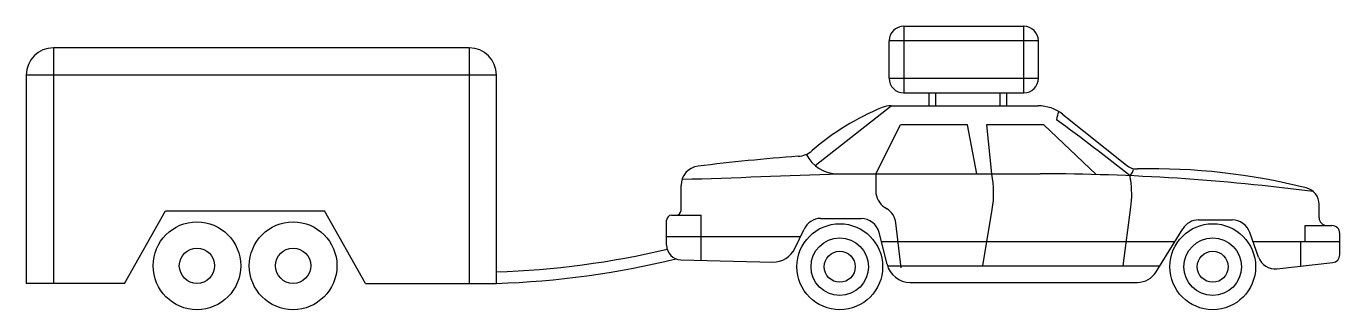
# Model space of a CAD drawing. Extents: x -402 to 0, y 0 to 87.
import ezdxf

# ---------------------------------------------------------------- set-up
doc = ezdxf.new("R2010")
doc.units = 0
doc.layers.add('LAYER01', color=7, linetype='CONTINUOUS')

msp = doc.modelspace()

# ---------------------------------------------------------------- linework, layer by layer
at = {"layer": 'LAYER01', "color": 7, "linetype": 'CONTINUOUS'}
for p, q in [((-133.53, 86.61), (-96.75, 86.61)), ((-133.53, 86.61), (-133.53, 66.26)), ((-96.75, 66.26), (-96.75, 86.61)), ((-92.29, 82.15), (-138, 82.15)), ((-138, 70.72), (-138, 82.15)), ((-92.29, 70.72), (-92.29, 82.15)), ((-393.93, 80.03), (-393.93, 8.03)), ((-266.59, 80.03), (-393.93, 80.03)), ((-266.59, 80.03), (-266.59, 8.03)), ((-402.26, 71.7), (-402.26, 8.03)), ((-258.26, 71.7), (-402.26, 71.7)), ((-258.26, 8.03), (-258.26, 71.7)), ((-138, 70.72), (-92.29, 70.72)), ((-133.53, 66.26), (-96.75, 66.26)), ((-125.74, 62.31), (-125.74, 66.26)), ((-123.69, 62.31), (-123.69, 66.26)), ((-104.02, 62.31), (-104.02, 66.26)), ((-101.98, 62.31), (-101.98, 66.26)), ((-160.68, 44.06), (-137.35, 62.31)), ((-137.35, 62.31), (-92.33, 62.31)), ((-142.1, 41.52), (-134.47, 56.45)), ((-113.96, 56.45), (-134.47, 56.45)), ((-111.13, 41.52), (-113.96, 56.45)), ((-108.16, 56.45), (-106.6, 41.52)), ((-90.58, 56.45), (-108.16, 56.45)), ((-74.56, 41.29), (-90.58, 56.45)), ((-84.93, 59.73), (-65.32, 44.16)), ((-153.65, 41.52), (-91.74, 41.52)), ((-142.1, 41.52), (-142.1, 36.29)), ((-106.6, 41.52), (-106.57, 41.38)), ((-64.03, 39.65), (-64.22, 40.93)), ((-201.74, 30.34), (-201.74, 37.95)), ((-372.15, 8.03), (-359.61, 30.18)), ((-359.61, 30.18), (-310.92, 30.18)), ((-298.38, 8.03), (-310.92, 30.18)), ((-204.65, 28.85), (-195.59, 28.85)), ((-195.59, 15.1), (-195.59, 28.85)), ((-139.4, 31.31), (-138.6, 30.78)), ((-109.3, 13.36), (-106.41, 30.66)), ((-66.34, 13.36), (-63.96, 31.35)), ((-6.31, 28.09), (-6.31, 32.16)), ((-206.14, 19.71), (-206.14, 27.37)), ((-166.88, 18.72), (-164.05, 24.63)), ((-158.9, 27.88), (-146.61, 27.88)), ((-134.28, 12.76), (-135.95, 26.52)), ((-56.22, 11.53), (-48.08, 24.71)), ((-43.22, 27.42), (-32.94, 27.42)), ((-10.62, 25.71), (-2.38, 25.71)), ((-10.62, 20.84), (-10.62, 25.71)), ((-165.19, 22.25), (-206.14, 22.25)), ((-138.65, 13.89), (-141.07, 23.55)), ((-140.39, 20.84), (-50.47, 20.84)), ((-24.87, 16.02), (-27.55, 23.6)), ((-26.57, 20.84), (0, 20.84)), ((-11.92, 13.3), (-11.92, 20.84)), ((0, 16.76), (0, 23.33)), ((-201.78, 15.25), (-173.65, 14.57)), ((-138.5, 13.36), (-55.09, 13.36)), ((-19.22, 12.48), (-2.12, 14.4)), ((-131.56, 8.35), (-61.93, 8.35)), ((-372.15, 8.03), (-402.26, 8.03)), ((-298.38, 8.03), (-258.26, 8.03))]:
    msp.add_line(p, q, dxfattribs=at)
for centre, radius in [((-349.99, 13.42), 13.42), ((-320.53, 13.42), 13.42), ((-153.12, 13.13), 13.13), ((-38.9, 13.13), 13.13), ((-153.12, 13.13), 8.8), ((-38.9, 13.13), 8.8), ((-349.99, 13.42), 5.39), ((-320.53, 13.42), 5.39), ((-153.12, 13.13), 4.74), ((-38.9, 13.13), 4.74)]:
    msp.add_circle(centre, radius, dxfattribs=at)
for centre, radius, start, end in [((-133.53, 82.15), 4.46, 90, 180), ((-96.75, 82.15), 4.46, 0, 90), ((-393.93, 71.7), 8.33, 90, 180), ((-266.59, 71.7), 8.33, 0, 90), ((-133.53, 70.72), 4.46, 180, 270), ((-96.75, 70.72), 4.46, 270, 0), ((-110.28, -11.05), 78.71, 112.3215, 130.6426), ((-137.35, 54.87), 7.44, 90, 112.3215), ((-92.33, 50.41), 11.9, 51.5482, 90), ((-76.5, 56.63), 10.33, 157.8274, 172.024), ((-564.24, -592.75), 807.2, 51.72384, 53.73131), ((-166.39, 54.31), 7.44, 274.2643, 310.6426), ((-118.7, -585.3), 633.95, 94.26426, 97.05108), ((-153.65, 52.5), 10.98, 207.1288, 270), ((-195.79, 37.95), 5.95, 97.0511, 180), ((-554.04, 10823.41), 10789.33, 271.872866, 272.128889), ((-135.75, 35.57), 29.75, 350.5056, 11.277), ((-91.74, -605.25), 646.77, 82.57014, 90), ((-62.09, 48.23), 5.2, 231.5482, 271.1945), ((-67.56, 43.99), 4.53, 317.5214, 349.0874), ((-57.89, -153.12), 196.2, 75.9473, 91.1945), ((-136.15, 36.29), 5.95, 180, 236.8324), ((-93.45, 35.25), 29.75, 352.4607, 8.4978), ((-11.51, 32.16), 5.2, 0, 75.9473), ((-204.65, 27.37), 1.49, 90, 180), ((-203.22, 30.34), 1.49, 270, 0), ((-141.86, 25.8), 5.95, 6.9279, 56.8324), ((-158.9, 22.16), 5.72, 90, 154.4435), ((-146.61, 22.16), 5.72, 14.0418, 90), ((-43.22, 21.7), 5.72, 90, 148.278), ((-32.94, 21.7), 5.72, 19.4475, 90), ((-3.93, 28.09), 2.38, 180, 270), ((-2.38, 23.33), 2.38, 0, 90), ((-266.8, 275.42), 264.02, 271.8547, 283.3204), ((-201.68, 19.71), 4.46, 180, 268.6109), ((-173.47, 21.88), 7.31, 268.6109, 334.4435), ((-2.38, 16.76), 2.38, 276.3861, 0), ((-266.8, 275.42), 267.52, 271.8304, 283.7355), ((-131.56, 15.66), 7.31, 194.0418, 270), ((-19.82, 17.81), 5.36, 199.4475, 276.3861), ((-61.93, 15.06), 6.71, 270, 328.278)]:
    msp.add_arc(centre, radius, start, end, dxfattribs=at)

doc.saveas('drawing.dxf')
